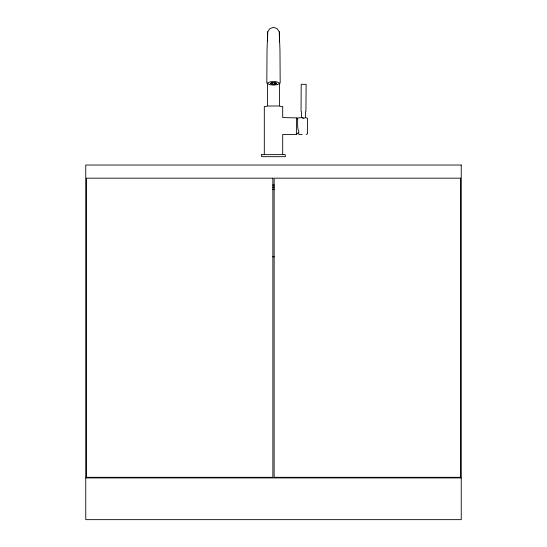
<?xml version="1.0" encoding="UTF-8"?>
<svg xmlns="http://www.w3.org/2000/svg" width="547" height="547" viewBox="0 0 547 547"><rect width="100%" height="100%" fill="white"/><g stroke="black" fill="none" stroke-linecap="round" stroke-linejoin="round"><path stroke-width="0.82" d="M279.435 83.158L279.435 106.002L267.558 106.002L267.551 83.158M267.627 41.264L267.572 33.702L267.681 35.493L267.592 34.57M266.813 83.219L267.025 49.989L267.743 31.808L269.931 28.588L273.493 27.35L277.062 28.588L279.25 31.808L279.968 49.989L280.18 83.219M279.401 34.57L279.312 35.493L279.421 33.702L279.367 41.928M267.743 31.808L267.483 34.112M298.183 132.75L296.912 134.097L296.611 133.844M296.611 118.255L296.912 118.002L297.759 118.904M277.247 84.505L278.826 83.917L279.25 82.925C276.023 80.888 270.984 80.915 267.743 82.912L268.167 83.917L269.733 84.505M277.397 84.641L273.527 85.093L269.986 84.737M274.355 84.026L276.488 83.609L273.035 84.238L270.703 83.575L273.144 84.101M273.274 82.447L270.505 83.308L272.208 82.679M306.122 134.377L307.523 133.899L307.523 118.2L305.602 117.701M301.185 117.612L297.65 118.015L297.65 126.576L298.231 130.213M302.149 134.466L298.901 134.405M267.203 106.214L264.31 106.528L264.31 154.61M279.797 106.214L282.69 106.528L282.69 117.571L296.611 117.899L296.344 134.535L282.69 134.528L282.69 154.61M272.645 185.05L274.355 185.05M272.645 187.136L274.355 187.136M272.645 189.228L274.355 189.228M272.645 256.81L274.355 256.81M85.756 477.928L461.244 477.928M273.801 82.59L276.269 83.062L274.984 82.563M301.513 117.393L303.414 118.179M301.527 117.626L304.07 118.186L305.417 117.694L305.479 111.725L305.917 111.417L306.135 84.347L301.192 84.313L301.048 111.383L301.486 111.691L301.513 117.366M279.51 34.112L279.25 31.808M298.751 130.658L298.751 133.837M261.692 154.664L261.63 156.681L285.37 156.681L285.172 154.61L261.692 154.664M461.244 165.03L85.756 165.03L85.756 519.65L461.244 519.65L461.244 165.03M272.871 178.172L86.385 178.172L86.385 477.305L272.871 477.305L272.871 178.172M460.615 178.172L274.129 178.172L274.129 477.305L460.615 477.305L460.615 178.172"/></g></svg>
